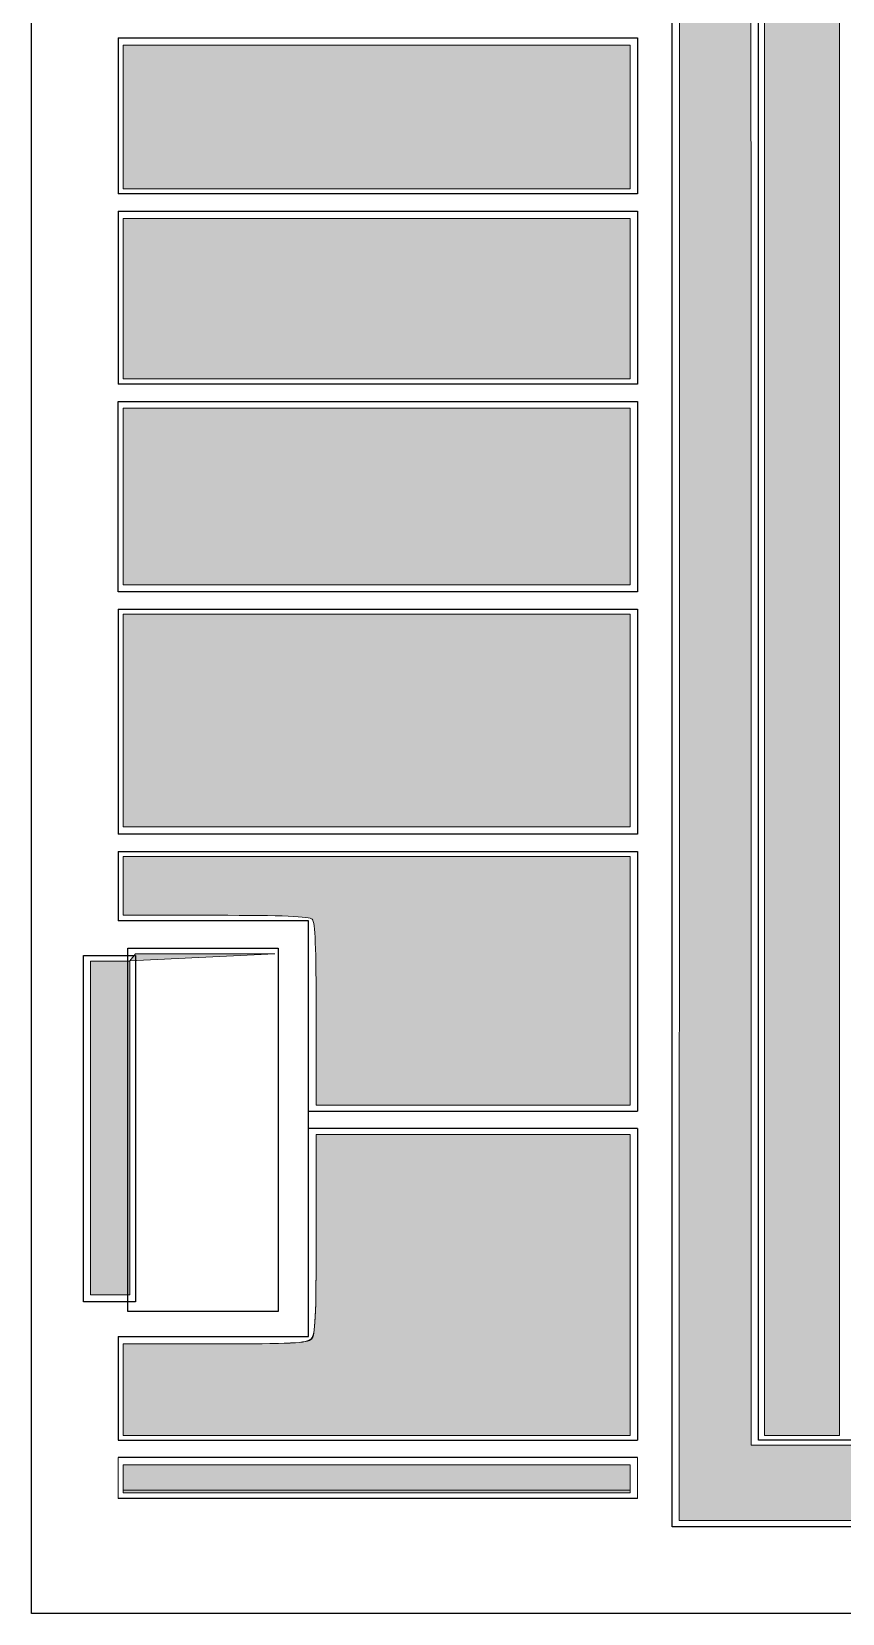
# Model space of a CAD drawing. Header units: millimetres. Extents: x 69 to 133, y 42 to 159.
# Drawn here: x 69.26 to 92.1, y 41.94 to 86.5 of the extents above; entities that cross this region are included whole.
import ezdxf

# ---------------------------------------------------------------- set-up
doc = ezdxf.new("R2010")
doc.units = ezdxf.units.MM
doc.header["$MEASUREMENT"] = 0
doc.layers.add('svg1962', color=7, linetype='Continuous')
picture_1 = doc.add_image_def('image2.png', size_in_pixel=(12, 29))

# ---------------------------------------------------------------- blocks, each defined once
blk = doc.blocks.new('block 3')
at = {"layer": 'svg1962', "true_color": 0x1a1a1a}
h = blk.add_hatch(color=179, dxfattribs=at)
h.dxf.hatch_style = 2
edge = h.paths.add_edge_path()
edge.add_spline(control_points=[(87.511, 72.092), (87.511, 72.092), (87.516, 99.632), (87.516, 99.632), (87.516, 99.632), (88.52, 97.65), (88.52, 97.65), (88.52, 97.65), (89.524, 95.668), (89.524, 95.668), (89.524, 95.668), (89.529, 71.17), (89.529, 71.17), (89.529, 71.17), (89.534, 46.673), (89.534, 46.673), (89.534, 46.673), (109.215, 46.673), (109.215, 46.673), (109.215, 46.673), (128.896, 46.673), (128.896, 46.673), (128.896, 46.673), (128.896, 71.102), (128.896, 71.102), (128.896, 71.102), (128.896, 95.532), (128.896, 95.532), (128.896, 95.532), (129.532, 96.799), (129.532, 96.799), (129.882, 97.495), (130.359, 98.418), (130.591, 98.849), (130.591, 98.849), (131.013, 99.632), (131.013, 99.632), (131.013, 99.632), (131.015, 72.092), (131.015, 72.092), (131.015, 72.092), (131.017, 44.552), (131.017, 44.552), (131.017, 44.552), (109.261, 44.552), (109.261, 44.552), (109.261, 44.552), (87.506, 44.552), (87.506, 44.552), (87.506, 44.552), (87.511, 72.092), (87.511, 72.092)], knot_values=[0, 0, 0, 0, 1, 1, 1, 2, 2, 2, 3, 3, 3, 4, 4, 4, 5, 5, 5, 6, 6, 6, 7, 7, 7, 8, 8, 8, 9, 9, 9, 10, 10, 10, 11, 11, 11, 12, 12, 12, 13, 13, 13, 14, 14, 14, 15, 15, 15, 16, 16, 16, 17, 17, 17, 17], degree=3, periodic=1)
at = {"layer": 'svg1962', "true_color": 0x333333}
h = blk.add_hatch(color=250, dxfattribs=at)
h.dxf.hatch_style = 2
h.paths.add_polyline_path([(89.903, 71.077), (89.903, 95.204), (90.963, 94.147), (92.023, 93.09), (92.023, 70.02), (92.023, 46.949), (90.963, 46.949), (89.903, 46.949)])
at = {"layer": 'svg1962', "true_color": 0x999999}
h = blk.add_hatch(color=253, dxfattribs=at)
h.dxf.hatch_style = 2
h.paths.add_polyline_path([(71.835, 84.099), (71.835, 86.127), (78.979, 86.127), (86.123, 86.127), (86.123, 84.099), (86.123, 82.071), (78.979, 82.071), (71.835, 82.071)])
h = blk.add_hatch(color=253, dxfattribs=at)
h.dxf.hatch_style = 2
h.paths.add_polyline_path([(71.835, 78.983), (71.835, 81.241), (78.979, 81.241), (86.123, 81.241), (86.123, 78.983), (86.123, 76.724), (78.979, 76.724), (71.835, 76.724)])
h = blk.add_hatch(color=253, dxfattribs=at)
h.dxf.hatch_style = 2
h.paths.add_polyline_path([(71.835, 73.406), (71.835, 75.895), (78.979, 75.895), (86.123, 75.895), (86.123, 73.406), (86.123, 70.917), (78.979, 70.917), (71.835, 70.917)])
h = blk.add_hatch(color=253, dxfattribs=at)
h.dxf.hatch_style = 2
h.paths.add_polyline_path([(71.835, 67.091), (71.835, 70.087), (78.979, 70.087), (86.123, 70.087), (86.123, 67.091), (86.123, 64.095), (78.979, 64.095), (71.835, 64.095)])
h = blk.add_hatch(color=253, dxfattribs=at)
h.dxf.hatch_style = 2
edge = h.paths.add_edge_path()
edge.add_spline(control_points=[(77.273, 58.822), (77.273, 60.693), (77.244, 61.415), (77.163, 61.496), (77.082, 61.577), (76.35, 61.606), (74.443, 61.606), (74.443, 61.606), (71.835, 61.606), (71.835, 61.606), (71.835, 61.606), (71.835, 62.436), (71.835, 62.436), (71.835, 62.436), (71.835, 63.266), (71.835, 63.266), (71.835, 63.266), (78.979, 63.266), (78.979, 63.266), (78.979, 63.266), (86.123, 63.266), (86.123, 63.266), (86.123, 63.266), (86.123, 59.763), (86.123, 59.763), (86.123, 59.763), (86.123, 56.26), (86.123, 56.26), (86.123, 56.26), (81.698, 56.26), (81.698, 56.26), (81.698, 56.26), (77.273, 56.26), (77.273, 56.26), (77.273, 56.26), (77.273, 58.822), (77.273, 58.822)], knot_values=[0, 0, 0, 0, 1, 1, 1, 2, 2, 2, 3, 3, 3, 4, 4, 4, 5, 5, 5, 6, 6, 6, 7, 7, 7, 8, 8, 8, 9, 9, 9, 10, 10, 10, 11, 11, 11, 12, 12, 12, 12], degree=3, periodic=1)
at = {"layer": 'svg1962', "true_color": 0xffffff}
h = blk.add_hatch(color=7, dxfattribs=at)
h.dxf.hatch_style = 2
h.paths.add_polyline_path([(70.913, 55.614), (70.913, 60.316), (71.466, 60.316), (72.019, 60.316), (72.019, 55.614), (72.019, 50.913), (71.466, 50.913), (70.913, 50.913)])
at = {"layer": 'svg1962', "true_color": 0x808080}
h = blk.add_hatch(color=8, dxfattribs=at)
h.dxf.hatch_style = 2
edge = h.paths.add_edge_path()
edge.add_spline(control_points=[(71.835, 48.24), (71.835, 48.24), (71.835, 49.53), (71.835, 49.53), (71.835, 49.53), (74.422, 49.53), (74.422, 49.53), (76.542, 49.53), (77.034, 49.554), (77.142, 49.662), (77.25, 49.77), (77.273, 50.292), (77.273, 52.612), (77.273, 52.612), (77.273, 55.43), (77.273, 55.43), (77.273, 55.43), (81.698, 55.43), (81.698, 55.43), (81.698, 55.43), (86.123, 55.43), (86.123, 55.43), (86.123, 55.43), (86.123, 51.19), (86.123, 51.19), (86.123, 51.19), (86.123, 46.949), (86.123, 46.949), (86.123, 46.949), (78.979, 46.949), (78.979, 46.949), (78.979, 46.949), (71.835, 46.949), (71.835, 46.949), (71.835, 46.949), (71.835, 48.24), (71.835, 48.24)], knot_values=[0, 0, 0, 0, 1, 1, 1, 2, 2, 2, 3, 3, 3, 4, 4, 4, 5, 5, 5, 6, 6, 6, 7, 7, 7, 8, 8, 8, 9, 9, 9, 10, 10, 10, 11, 11, 11, 12, 12, 12, 12], degree=3, periodic=1)
at = {"layer": 'svg1962', "true_color": 0x999999}
h = blk.add_hatch(color=253, dxfattribs=at)
h.dxf.hatch_style = 2
edge = h.paths.add_edge_path()
edge.add_spline(control_points=[(71.835, 48.24), (71.835, 48.24), (71.835, 49.53), (71.835, 49.53), (71.835, 49.53), (74.409, 49.53), (74.409, 49.53), (76.627, 49.53), (77.004, 49.55), (77.129, 49.675), (77.254, 49.8), (77.273, 50.198), (77.273, 52.625), (77.273, 52.625), (77.273, 55.43), (77.273, 55.43), (77.273, 55.43), (81.698, 55.43), (81.698, 55.43), (81.698, 55.43), (86.123, 55.43), (86.123, 55.43), (86.123, 55.43), (86.123, 51.19), (86.123, 51.19), (86.123, 51.19), (86.123, 46.949), (86.123, 46.949), (86.123, 46.949), (78.979, 46.949), (78.979, 46.949), (78.979, 46.949), (71.835, 46.949), (71.835, 46.949), (71.835, 46.949), (71.835, 48.24), (71.835, 48.24)], knot_values=[0, 0, 0, 0, 1, 1, 1, 2, 2, 2, 3, 3, 3, 4, 4, 4, 5, 5, 5, 6, 6, 6, 7, 7, 7, 8, 8, 8, 9, 9, 9, 10, 10, 10, 11, 11, 11, 12, 12, 12, 12], degree=3, periodic=1)
at = {"layer": 'svg1962', "true_color": 0xffffff}
h = blk.add_hatch(color=7, dxfattribs=at)
h.dxf.hatch_style = 2
h.paths.add_polyline_path([(71.835, 45.765), (71.835, 46.119), (78.979, 46.119), (86.123, 46.119), (86.123, 45.765), (86.123, 45.41), (78.979, 45.41), (71.835, 45.41)])
at = {"layer": 'svg1962', "true_color": 0x999999}
h = blk.add_hatch(color=253, dxfattribs=at)
h.dxf.hatch_style = 2
h.paths.add_polyline_path([(71.835, 45.728), (71.835, 46.119), (78.979, 46.119), (86.123, 46.119), (86.123, 45.728), (86.123, 45.336), (78.979, 45.336), (71.835, 45.336)])
at = {"layer": 'svg1962', "color": 254, "lineweight": 25, "true_color": 0xe7e7e7}
blk.add_lwpolyline([(69.255, 159.004), (133.154, 159.004), (133.154, 41.938), (69.255, 41.938), (69.255, 159.004)], dxfattribs=at)
at = {"layer": 'svg1962', "color": 178, "lineweight": 25, "true_color": 0x060606}
for points in [[(87.303, 44.377), (87.303, 100.471)], [(89.742, 95.637), (128.764, 95.637), (128.764, 46.816), (89.742, 46.816), (89.742, 95.637)], [(71.694, 86.325), (86.327, 86.325)], [(71.694, 86.325), (71.694, 81.936)], [(86.327, 86.325), (86.327, 81.936)], [(86.327, 81.936), (71.694, 81.936)], [(71.694, 81.448), (86.327, 81.448)], [(71.694, 81.448), (71.694, 76.57)], [(86.327, 81.448), (86.327, 76.57)], [(86.327, 76.57), (71.694, 76.57)], [(71.694, 76.082), (86.327, 76.082)], [(71.694, 70.717), (71.694, 76.082)], [(86.327, 76.082), (86.327, 70.717)], [(86.327, 70.717), (71.694, 70.717)], [(71.694, 70.229), (86.327, 70.229)], [(71.694, 70.229), (71.694, 63.888)], [(86.327, 70.229), (86.327, 63.888)], [(86.327, 63.888), (71.694, 63.888)], [(71.694, 63.4), (86.327, 63.4)], [(71.694, 63.4), (71.694, 61.449)], [(86.327, 63.4), (86.327, 56.083)], [(77.059, 61.449), (71.694, 61.449)], [(77.059, 49.742), (77.059, 61.449)], [(70.718, 50.718), (70.718, 60.473)], [(70.718, 60.473), (72.182, 60.473)], [(72.182, 60.473), (72.182, 50.718)], [(77.059, 56.083), (86.327, 56.083)], [(77.059, 55.596), (77.059, 56.083)], [(86.327, 55.596), (77.059, 55.596)], [(86.327, 55.596), (86.327, 46.816)], [(72.182, 50.718), (70.718, 50.718)], [(71.694, 49.742), (77.059, 49.742)], [(71.694, 49.742), (71.694, 46.816)], [(71.694, 46.816), (86.327, 46.816)], [(86.327, 46.328), (71.694, 46.328)], [(86.327, 45.175), (71.694, 45.175)], [(131.203, 44.377), (87.303, 44.377)]]:
    blk.add_lwpolyline(points, dxfattribs=at)
at = {"layer": 'svg1962', "lineweight": 0}
for points in [[(89.903, 71.077), (89.903, 95.204), (90.963, 94.147), (92.023, 93.09), (92.023, 70.02), (92.023, 46.949), (90.963, 46.949), (89.903, 46.949), (89.903, 71.077)], [(71.835, 84.099), (71.835, 86.127), (78.979, 86.127), (86.123, 86.127), (86.123, 84.099), (86.123, 82.071), (78.979, 82.071), (71.835, 82.071), (71.835, 84.099)], [(71.835, 78.983), (71.835, 81.241), (78.979, 81.241), (86.123, 81.241), (86.123, 78.983), (86.123, 76.724), (78.979, 76.724), (71.835, 76.724), (71.835, 78.983)], [(71.835, 73.406), (71.835, 75.895), (78.979, 75.895), (86.123, 75.895), (86.123, 73.406), (86.123, 70.917), (78.979, 70.917), (71.835, 70.917), (71.835, 73.406)], [(71.835, 67.091), (71.835, 70.087), (78.979, 70.087), (86.123, 70.087), (86.123, 67.091), (86.123, 64.095), (78.979, 64.095), (71.835, 64.095), (71.835, 67.091)], [(70.913, 55.614), (70.913, 60.316), (71.466, 60.316), (72.019, 60.316), (72.019, 55.614), (72.019, 50.913), (71.466, 50.913), (70.913, 50.913), (70.913, 55.614)], [(71.835, 45.765), (71.835, 46.119), (78.979, 46.119), (86.123, 46.119), (86.123, 45.765), (86.123, 45.41), (78.979, 45.41), (71.835, 45.41), (71.835, 45.765)], [(71.835, 45.728), (71.835, 46.119), (78.979, 46.119), (86.123, 46.119), (86.123, 45.728), (86.123, 45.336), (78.979, 45.336), (71.835, 45.336), (71.835, 45.728)]]:
    blk.add_lwpolyline(points, dxfattribs=at)
at = {"layer": 'svg1962', "color": 178, "lineweight": 18, "true_color": 0x060606}
for points in [[(71.694, 46.328), (71.694, 45.175)], [(86.327, 46.328), (86.327, 45.175)]]:
    blk.add_lwpolyline(points, dxfattribs=at)
at = {"layer": 'svg1962', "lineweight": 0}
for points, knots in [([(87.511, 72.092), (87.511, 72.092), (87.516, 99.632), (87.516, 99.632), (87.516, 99.632), (88.52, 97.65), (88.52, 97.65), (88.52, 97.65), (89.524, 95.668), (89.524, 95.668), (89.524, 95.668), (89.529, 71.17), (89.529, 71.17), (89.529, 71.17), (89.534, 46.673), (89.534, 46.673), (89.534, 46.673), (109.215, 46.673), (109.215, 46.673), (109.215, 46.673), (128.896, 46.673), (128.896, 46.673), (128.896, 46.673), (128.896, 71.102), (128.896, 71.102), (128.896, 71.102), (128.896, 95.532), (128.896, 95.532), (128.896, 95.532), (129.532, 96.799), (129.532, 96.799), (129.882, 97.495), (130.359, 98.418), (130.591, 98.849), (130.591, 98.849), (131.013, 99.632), (131.013, 99.632), (131.013, 99.632), (131.015, 72.092), (131.015, 72.092), (131.015, 72.092), (131.017, 44.552), (131.017, 44.552), (131.017, 44.552), (109.261, 44.552), (109.261, 44.552), (109.261, 44.552), (87.506, 44.552), (87.506, 44.552), (87.506, 44.552), (87.511, 72.092), (87.511, 72.092)], [0, 0, 0, 0, 1, 1, 1, 2, 2, 2, 3, 3, 3, 4, 4, 4, 5, 5, 5, 6, 6, 6, 7, 7, 7, 8, 8, 8, 9, 9, 9, 10, 10, 10, 11, 11, 11, 12, 12, 12, 13, 13, 13, 14, 14, 14, 15, 15, 15, 16, 16, 16, 17, 17, 17, 17]), ([(77.273, 58.822), (77.273, 60.693), (77.244, 61.415), (77.163, 61.496), (77.082, 61.577), (76.35, 61.606), (74.443, 61.606), (74.443, 61.606), (71.835, 61.606), (71.835, 61.606), (71.835, 61.606), (71.835, 62.436), (71.835, 62.436), (71.835, 62.436), (71.835, 63.266), (71.835, 63.266), (71.835, 63.266), (78.979, 63.266), (78.979, 63.266), (78.979, 63.266), (86.123, 63.266), (86.123, 63.266), (86.123, 63.266), (86.123, 59.763), (86.123, 59.763), (86.123, 59.763), (86.123, 56.26), (86.123, 56.26), (86.123, 56.26), (81.698, 56.26), (81.698, 56.26), (81.698, 56.26), (77.273, 56.26), (77.273, 56.26), (77.273, 56.26), (77.273, 58.822), (77.273, 58.822)], [0, 0, 0, 0, 1, 1, 1, 2, 2, 2, 3, 3, 3, 4, 4, 4, 5, 5, 5, 6, 6, 6, 7, 7, 7, 8, 8, 8, 9, 9, 9, 10, 10, 10, 11, 11, 11, 12, 12, 12, 12]), ([(71.835, 48.24), (71.835, 48.24), (71.835, 49.53), (71.835, 49.53), (71.835, 49.53), (74.422, 49.53), (74.422, 49.53), (76.542, 49.53), (77.034, 49.554), (77.142, 49.662), (77.25, 49.77), (77.273, 50.292), (77.273, 52.612), (77.273, 52.612), (77.273, 55.43), (77.273, 55.43), (77.273, 55.43), (81.698, 55.43), (81.698, 55.43), (81.698, 55.43), (86.123, 55.43), (86.123, 55.43), (86.123, 55.43), (86.123, 51.19), (86.123, 51.19), (86.123, 51.19), (86.123, 46.949), (86.123, 46.949), (86.123, 46.949), (78.979, 46.949), (78.979, 46.949), (78.979, 46.949), (71.835, 46.949), (71.835, 46.949), (71.835, 46.949), (71.835, 48.24), (71.835, 48.24)], [0, 0, 0, 0, 1, 1, 1, 2, 2, 2, 3, 3, 3, 4, 4, 4, 5, 5, 5, 6, 6, 6, 7, 7, 7, 8, 8, 8, 9, 9, 9, 10, 10, 10, 11, 11, 11, 12, 12, 12, 12]), ([(71.835, 48.24), (71.835, 48.24), (71.835, 49.53), (71.835, 49.53), (71.835, 49.53), (74.409, 49.53), (74.409, 49.53), (76.627, 49.53), (77.004, 49.55), (77.129, 49.675), (77.254, 49.8), (77.273, 50.198), (77.273, 52.625), (77.273, 52.625), (77.273, 55.43), (77.273, 55.43), (77.273, 55.43), (81.698, 55.43), (81.698, 55.43), (81.698, 55.43), (86.123, 55.43), (86.123, 55.43), (86.123, 55.43), (86.123, 51.19), (86.123, 51.19), (86.123, 51.19), (86.123, 46.949), (86.123, 46.949), (86.123, 46.949), (78.979, 46.949), (78.979, 46.949), (78.979, 46.949), (71.835, 46.949), (71.835, 46.949), (71.835, 46.949), (71.835, 48.24), (71.835, 48.24)], [0, 0, 0, 0, 1, 1, 1, 2, 2, 2, 3, 3, 3, 4, 4, 4, 5, 5, 5, 6, 6, 6, 7, 7, 7, 8, 8, 8, 9, 9, 9, 10, 10, 10, 11, 11, 11, 12, 12, 12, 12])]:
    blk.add_open_spline(points, degree=3, knots=knots, dxfattribs=at)
blk = doc.blocks.new('block 7')
at = {"layer": 'svg1962', "true_color": 0x999999}
h = blk.add_hatch(color=253, dxfattribs=at)
h.dxf.hatch_style = 2
h.paths.add_polyline_path([(72.185, 60.524), (76.106, 60.524), (72.023, 60.319)])
at = {"layer": 'svg1962', "color": 251, "lineweight": 9, "true_color": 0x585858}
blk.add_lwpolyline([(72.185, 60.524), (76.106, 60.524), (72.023, 60.319), (72.185, 60.524)], dxfattribs=at)
at = {"layer": 'svg1962'}
image = blk.add_image(picture_1, insert=(71.967, 50.447), size_in_units=(4.233, 10.231), dxfattribs=at)

msp = doc.modelspace()

# ---------------------------------------------------------------- block references
at = {"layer": 'svg1962'}
for name in ['block 3', 'block 7']:
    msp.add_blockref(name, (0, 0), dxfattribs=at)

doc.saveas('drawing.dxf')
